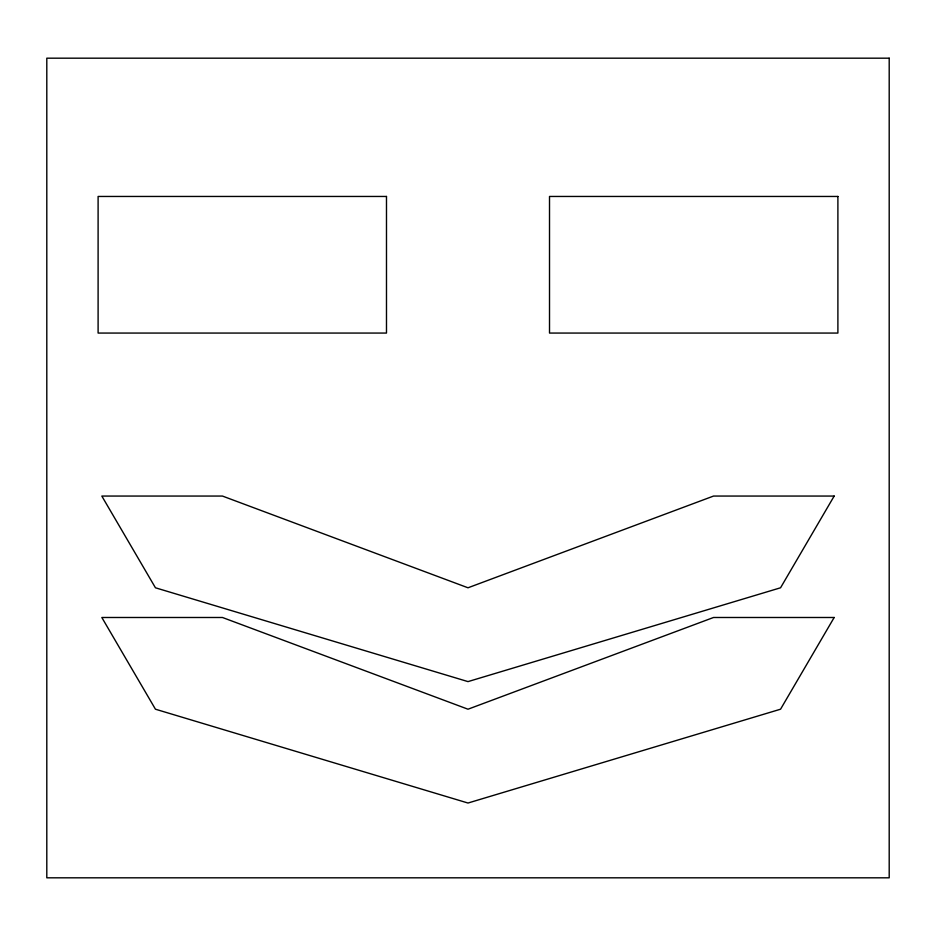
<?xml version="1.0" encoding="UTF-8"?>
<svg xmlns="http://www.w3.org/2000/svg" width="936" height="936" viewBox="0 0 936 936"><rect width="100%" height="100%" fill="white"/><g stroke="black" fill="none" stroke-linecap="round" stroke-linejoin="round"><path stroke-width="1.4" d="M834.175 496.057L780.554 587.785L468 681.607L155.446 587.785L101.825 496.057L222.452 496.057L468 587.785L713.548 496.057L834.175 496.057M834.175 617.491L780.554 709.207L468 803.029L155.446 709.207L101.825 617.491L222.452 617.491L468 709.207L713.548 617.491L834.175 617.491M889.2 58.184L46.8 58.184L46.8 877.816L889.2 877.816L889.2 58.184M386.486 196.455L98.104 196.455L98.104 333.064L386.486 333.064L386.486 196.455M837.895 196.455L549.514 196.455L549.514 333.064L837.895 333.064L837.895 196.455"/></g></svg>
